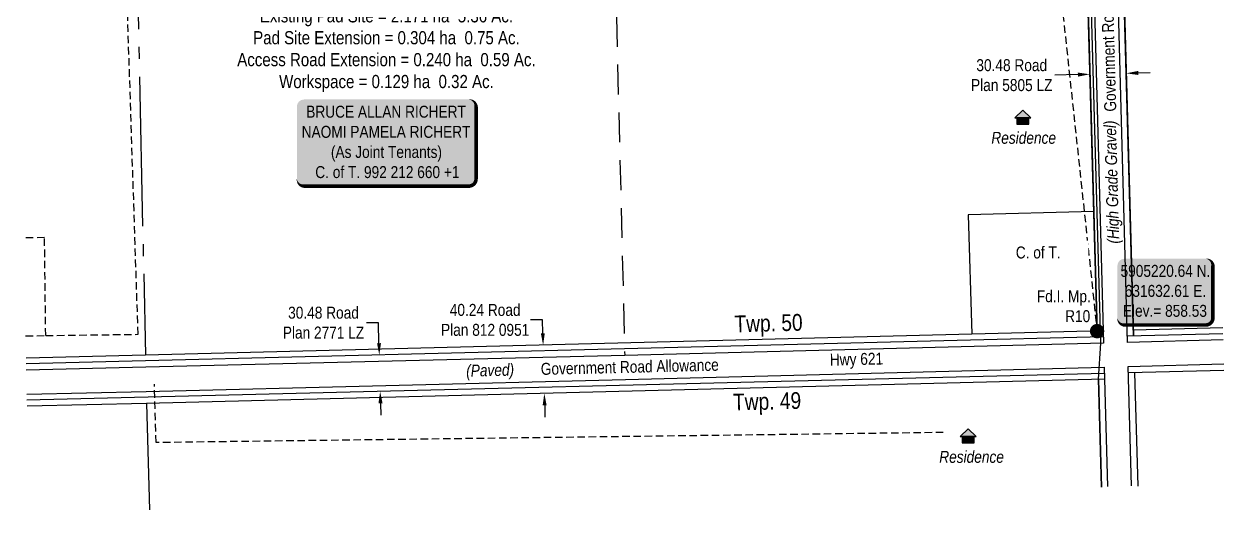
# Model space of a CAD drawing. Extents: x 628807 to 631965, y 5904616 to 5907588.
# Drawn here: x 630735 to 631739, y 5905071 to 5905478 of the extents above; entities that cross this region are included whole.
import ezdxf
from ezdxf.enums import TextEntityAlignment as Align

# ---------------------------------------------------------------- set-up
doc = ezdxf.new("R2010")
doc.units = 0
doc.header["$LTSCALE"] = 5
doc.header["$PDSIZE"] = 0.5
for name, pattern in [('foc-LSD', [8, 5, -3]), ('foc-QUARTERLINE', [33, 25, -3, 2, -3]), ('foc-TIELINE', [1.875, 1.25, -0.625]), ('UG_PIPE', [1.875, 1.25, -0.625])]:
    doc.linetypes.add(name, pattern=pattern)
doc.layers.get('Defpoints').update_dxf_attribs({"color": 9})
for name, color, linetype in [('AS-FENCE', 48, 'foc-FENCE'), ('AS-OWNER', 7, 'Continuous'), ('AS-PIPE-UG', 44, 'UG_PIPE'), ('AS-POWER', 104, 'foc-POWER'), ('AS-RESIDENCE', 14, 'Continuous'), ('AS-TELUS', 224, 'foc-TEL'), ('D-TXT', 6, 'Continuous'), ('DETAIL-T', 7, 'Continuous'), ('L-AREAREQUIRED', 7, 'Continuous'), ('L-MON', 1, 'Continuous'), ('L-ROAD-T', 7, 'Continuous'), ('L-SEC', 7, 'Continuous'), ('L-SECQ', 8, 'foc-QUARTERLINE'), ('L-SECTION-LSD', 7, 'foc-LSD'), ('L-TIE', 7, 'foc-TIELINE'), ('L-TITLEDB', 4, 'Continuous'), ('L-TITLEDB-T', 4, 'Continuous')]:
    doc.layers.add(name, color=color, linetype=linetype)
doc.layers.add('T-TEXT', color=48, linetype='Continuous', lineweight=18)
doc.styles.add('100L', font='ARIALN.TTF', dxfattribs={"height": 11})
doc.styles.add('80', font='ARIALN.TTF', dxfattribs={"height": 10})
doc.styles.add('80CG', font='ARIALN.TTF', dxfattribs={"height": 10})
doc.styles.add('80L', font='ARIALN.TTF', dxfattribs={"height": 10})
doc.styles.add('80LS', font='ARIALNI.TTF', dxfattribs={"height": 10})
doc.styles.add('foc-LtypeFont', font='ARIALN.TTF', dxfattribs={"height": 7.35})
doc.linetypes.add('foc-FENCE', pattern='A,10,-1,["X",foc-LtypeFont,S=0.2,R=0,X=-0.625,Y=-0.75],-1.24', length=12.24)
doc.linetypes.add('foc-FENCE-NOLINE', pattern='A,0,-6,["X",foc-LtypeFont,S=0.2,R=0,X=-0.625,Y=-0.75],-6.24', length=12.24)
doc.linetypes.add('foc-POWER', pattern='A,6,-1,["P",foc-LtypeFont,S=0.2,R=0,X=-0.625,Y=-0.75],-1.24,4', length=12.24)
doc.linetypes.add('foc-POWER-NOLINE', pattern='A,0,-4,["P",foc-LtypeFont,S=0.2,R=0,X=-0.625,Y=-0.75],-8.24', length=12.24)
doc.linetypes.add('foc-TEL', pattern='A,2,-1,["T",foc-LtypeFont,S=0.2,R=0,X=-0.425,Y=-0.75],-1.24,8', length=12.24)
doc.dimstyles.new('Compass 5 000', dxfattribs={"dimscale": 5, "dimtxt": 9, "dimasz": 2, "dimexe": 0.2, "dimexo": 0.0625, "dimgap": 0.5, "dimtad": 0, "dimtih": 1, "dimtoh": 1, "dimzin": 0, "dimdsep": 46, "dimtxsty": '80CG', "dimcen": 0.1, "dimse1": 1, "dimse2": 1, "dimclrd": 256, "dimclrt": 256, "dimaunit": 1, "dimadec": 4, "dimazin": 0, "dimtfac": 0.06, "dimtofl": 0, "dimtmove": 0, "dimatfit": 1, "dimfxl": 0.2, "dimtolj": 1, "dimtzin": 0, "dimlwd": -1, "dimarcsym": 0})

# ---------------------------------------------------------------- blocks, each defined once
blk = doc.blocks.new('fdia')
at = {"color": 255, "const_width": 1}
blk.add_lwpolyline([(-0.5, 0, 1), (0.5, 0, 1)], format="xyb", close=True, dxfattribs=at)
blk = doc.blocks.new('Fdiaa')
blk.add_blockref('fdia', (0, 0))
blk = doc.blocks.new('fdib')
at = {"color": 1, "const_width": 1.6}
blk.add_lwpolyline([(-0.4, 0, 1), (0.4, 0, 1)], format="xyb", close=True, dxfattribs=at)
at = {"color": 1}
blk.add_circle((0, 0), 0.8, dxfattribs=at)
blk = doc.blocks.new('Fdibb')
blk.add_blockref('fdib', (0, 0))
blk = doc.blocks.new('fdicc')
for name in ['Fdibb', 'Fdiaa']:
    blk.add_blockref(name, (0, 0))
blk = doc.blocks.new('FDI')
blk.add_blockref('fdicc', (0, 0))
blk = doc.blocks.new('*D473')
at = {"layer": 'Defpoints', "color": 0, "transparency": 16777216}
for p in [(630986.1, 5905199.5), (630986.8, 5905169.1), (631032.6, 5905170.2)]:
    blk.add_point(p, dxfattribs=at)
at = {"layer": 'L-TITLEDB-T', "transparency": 16777216}
for p, q in [((631031.2, 5905227.7), (631021.2, 5905227.7)), ((631031.6, 5905210.6), (631031.2, 5905227.7)), ((631032.9, 5905160.2), (631033.1, 5905150.2))]:
    blk.add_line(p, q, dxfattribs=at)
for points in [[(631033.3, 5905210.6), (631030, 5905210.5), (631031.9, 5905200.6)], [(631034.6, 5905160.3), (631031.2, 5905160.2), (631032.6, 5905170.2)]]:
    blk.add_solid(points, dxfattribs=at)
at = {"layer": 'L-TITLEDB-T', "transparency": 16777216, "insert": (630985.2, 5905227.7), "char_height": 10, "attachment_point": 5, "style": '80CG'}
blk.add_mtext('\\A1;30.48 Road \\PPlan 2771 LZ', dxfattribs=at)
blk = doc.blocks.new('*D474')
at = {"layer": 'Defpoints', "color": 0, "transparency": 16777216}
for p in [(631082.4, 5905206.7), (631083.5, 5905166.4), (631170, 5905168.6)]:
    blk.add_point(p, dxfattribs=at)
at = {"layer": 'L-TITLEDB-T', "transparency": 16777216}
for p, q in [((631168.5, 5905230), (631158.5, 5905230)), ((631168.7, 5905218.9), (631168.5, 5905230)), ((631170.3, 5905158.6), (631170.5, 5905148.6))]:
    blk.add_line(p, q, dxfattribs=at)
for points in [[(631170.4, 5905218.9), (631167.1, 5905218.8), (631169, 5905208.9)], [(631171.9, 5905158.7), (631168.6, 5905158.6), (631170, 5905168.6)]]:
    blk.add_solid(points, dxfattribs=at)
at = {"layer": 'L-TITLEDB-T', "transparency": 16777216, "insert": (631120.5, 5905230), "char_height": 10, "attachment_point": 5, "style": '80CG'}
blk.add_mtext('\\A1;40.24 Road\\PPlan 812 0951', dxfattribs=at)
blk = doc.blocks.new('*D475')
at = {"layer": 'Defpoints', "color": 0, "transparency": 16777216}
for p in [(631657, 5905436.4), (631627.4, 5905404.8), (631657.9, 5905405.7)]:
    blk.add_point(p, dxfattribs=at)
at = {"layer": 'L-TITLEDB-T', "transparency": 16777216}
for p, q in [((631616.6, 5905435.3), (631597.2, 5905434.8)), ((631667, 5905436.7), (631677, 5905437))]:
    blk.add_line(p, q, dxfattribs=at)
for points in [[(631616.5, 5905437), (631616.6, 5905433.6), (631626.6, 5905435.6)], [(631667, 5905438.4), (631667.1, 5905435), (631657, 5905436.4)]]:
    blk.add_solid(points, dxfattribs=at)
at = {"layer": 'L-TITLEDB-T', "transparency": 16777216, "insert": (631561.2, 5905434.8), "char_height": 10, "attachment_point": 5, "style": '80CG'}
blk.add_mtext('\\A1;30.48 Road \\PPlan 5805 LZ', dxfattribs=at)
blk = doc.blocks.new('label_road_paved')
at = {"layer": 'L-ROAD-T', "style": '80L'}
blk.add_text('Government Road Allowance', height=10, dxfattribs=at).set_placement((0, 0), align=Align.MIDDLE_CENTER)
at = {"layer": 'T-TEXT', "style": '80LS'}
blk.add_text('(Paved)', height=10, dxfattribs=at).set_placement((-116.9, 0), align=Align.MIDDLE_CENTER)
blk = doc.blocks.new('res_occ')
for points in [[(0.1, 0.89), (-1.26, -0.37), (1.46, -0.37)], [(-0.9, -1.43), (1.1, -1.43), (1.1, -0.37), (-0.9, -0.37)]]:
    blk.add_hatch(color=14).paths.add_polyline_path(points)
at = {"color": 14}
for points in [[(0.1, 0.89), (-1.26, -0.37), (1.46, -0.37)], [(-0.9, -1.43), (1.1, -1.43), (1.1, -0.37), (-0.9, -0.37)]]:
    blk.add_lwpolyline(points, close=True, dxfattribs=at)
blk = doc.blocks.new('*U520')
h = blk.add_hatch(color=254)
edge = h.paths.add_edge_path()
edge.add_line((-34, -28.5), (34, -28.5))
edge.add_arc((34, -22.5), 6, 270, 360)
edge.add_line((40, -22.5), (40, 21))
edge.add_arc((34, 21), 6, 0, 90)
edge.add_line((34, 27), (-34, 27))
edge.add_arc((-34, 21), 6, 90, 180)
edge.add_line((-40, 21), (-40, -22.5))
edge.add_arc((-34, -22.5), 6, 180, 270)
at = {"color": 1, "flags": 128}
blk.add_lwpolyline([(-34, -28.5, 3, 3, 0), (34, -28.5, 3, 3, 0.414214), (40, -22.5, 3, 3, 0), (40, 21, 3, 0, 0.414214), (34, 27, 0, 0, 0), (-34, 27, 0, 0, 0.414214), (-40, 21, 0, 0, 0), (-40, -22.5, 0, 3, 0.414214)], format="xyseb", close=True, dxfattribs=at)
blk.add_lwpolyline([(23.5, -12.9, 0, 10, 0), (0, 0, 5, 5, 0)], format="xyseb", dxfattribs=at)
at = {"color": 1, "style": '80'}
blk.add_attdef('ENTER_TEXT_001', (-36, -5), '', height=10, dxfattribs=at)
blk = doc.blocks.new('*U562')
h = blk.add_hatch(color=59)
edge = h.paths.add_edge_path()
edge.add_line((-69, -37), (69, -37))
edge.add_arc((69, -31), 6, 270, 360)
edge.add_line((75, -31), (75, 29.5))
edge.add_arc((69, 29.5), 6, 0, 90)
edge.add_line((69, 35.5), (-69, 35.5))
edge.add_arc((-69, 29.5), 6, 90, 180)
edge.add_line((-75, 29.5), (-75, -31))
edge.add_arc((-69, -31), 6, 180, 270)
at = {"color": 1, "flags": 128}
blk.add_lwpolyline([(-69, -37, 3, 3, 0), (69, -37, 3, 3, 0.414214), (75, -31, 3, 3, 0), (75, 29.5, 3, 0, 0.414214), (69, 35.5, 0, 0, 0), (-69, 35.5, 0, 0, 0.414214), (-75, 29.5, 0, 0, 0), (-75, -31, 0, 3, 0.414214)], format="xyseb", close=True, dxfattribs=at)
blk.add_lwpolyline([(-46.4, -11.7, 0, 7.5, 0), (0, 0, 0, 0, 0)], format="xyseb", dxfattribs=at)
at = {"color": 1, "style": '80'}
blk.add_attdef('ENTER_TEXT_001', (-36, -5), '', height=10, dxfattribs=at)

msp = doc.modelspace()

# ---------------------------------------------------------------- linework, layer by layer
at = {"layer": 'AS-FENCE', "linetype": 'foc-FENCE-NOLINE', "flags": 128}
msp.add_lwpolyline([(631632.609, 5905220.644), (631610.664, 5906002.452)], dxfattribs=at)
at = {"layer": 'AS-PIPE-UG'}
msp.add_line((630735.84, 5905216.594), (630752.711, 5905216.974), dxfattribs=at)
for points in [[(630752.711, 5905216.974), (630830.008, 5905218.002), (630819.861, 5905527.244), (630829.013, 5905546.268)], [(630752.711, 5905216.974), (630751.701, 5905299.01), (630734.529, 5905298.556)], [(631503.927, 5905135.818), (630845.004, 5905127.387), (630843.678, 5905176.366)]]:
    msp.add_lwpolyline(points, dxfattribs=at)
at = {"layer": 'AS-POWER', "linetype": 'foc-POWER-NOLINE', "flags": 128}
msp.add_lwpolyline([(631663.207, 5905216.536), (631637.972, 5906115.553)], dxfattribs=at)
at = {"layer": 'AS-TELUS', "flags": 128}
msp.add_lwpolyline([(631636.27, 5905090.212), (631633.738, 5905180.415), (631635.674, 5905210.658), (631610.3, 5906114.803)], dxfattribs=at)
at = {"layer": 'L-SEC'}
for p, q in [((631626.968, 5905612.659), (631638.068, 5905210.72)), ((631658.175, 5905211.23), (631647.07, 5905613.24)), ((631638.068, 5905210.72), (631237.311, 5905200.374)), ((631738.124, 5905213.475), (631658.175, 5905211.23)), ((631237.311, 5905200.374), (630836.416, 5905190.375)), ((630836.416, 5905190.375), (630736.467, 5905188)), ((631237.807, 5905180.271), (631638.632, 5905190.614)), ((631638.632, 5905190.614), (631641.455, 5905090.675)), ((631658.74, 5905191.113), (631738.686, 5905193.361)), ((631661.56, 5905091.25), (631658.74, 5905191.113)), ((630836.848, 5905170.269), (631237.807, 5905180.271)), ((630736.908, 5905167.895), (630836.848, 5905170.269))]:
    msp.add_line(p, q, dxfattribs=at)
at = {"layer": 'L-SECQ'}
for p, q in [((630817.029, 5906093.286), (630836.159, 5905200.445)), ((630837.118, 5905160.186), (630839.506, 5905070.988))]:
    msp.add_line(p, q, dxfattribs=at)
at = {"layer": 'L-SECTION-LSD'}
msp.add_line((631217.548, 5906003.459), (631237.311, 5905200.374), dxfattribs=at)
at = {"layer": 'L-TIE'}
msp.add_line((631569.982, 5905802.758), (631632.609, 5905220.644), dxfattribs=at)
at = {"layer": 'L-TITLEDB'}
for p, q in [((631607.513, 5906114.727), (631632.609, 5905220.644)), ((631637.972, 5906115.553), (631663.207, 5905216.536)), ((631633.738, 5905180.415), (631636.27, 5905090.212)), ((631664.066, 5905185.902), (631666.729, 5905091.05))]:
    msp.add_line(p, q, dxfattribs=at)
at = {"layer": 'L-TITLEDB', "flags": 128}
for points in [[(631629.801, 5905320.695), (631524.863, 5905318.032), (631527.671, 5905217.983)], [(631637.786, 5905220.775), (630836.2, 5905200.446), (630736.247, 5905198.045)], [(631737.849, 5905223.313), (631663.07, 5905221.417)], [(631637.923, 5905215.898), (630836.303, 5905195.671), (630736.353, 5905193.191)], [(631737.986, 5905218.423), (631658.03, 5905216.405)], [(631638.782, 5905185.274), (630737.018, 5905162.881)], [(631638.915, 5905180.546), (630837.118, 5905160.186), (630737.13, 5905157.791)], [(631738.842, 5905187.759), (631658.89, 5905185.774)]]:
    msp.add_lwpolyline(points, dxfattribs=at)

# ---------------------------------------------------------------- block references
at = {"layer": 'AS-OWNER'}
ref = msp.add_blockref('*U562', (631037.871, 5905379.01), dxfattribs=dict(at, xscale=0.9998815561619957, yscale=0.9998815561619957, zscale=0.9998815561619957))
ref.add_attrib('ENTER_TEXT_001', 'BRUCE ALLAN RICHERT', (630970.744, 5905399.267), dxfattribs={"layer": '0', "color": 1, "height": 9.99882, "style": '80'})
ref.add_attrib('ENTER_TEXT_002', 'NAOMI PAMELA RICHERT', (630966.915, 5905382.425), dxfattribs={"layer": '0', "color": 1, "height": 9.99882, "style": '80'})
ref.add_attrib('ENTER_TEXT_003', '(As Joint Tenants)', (630991.397, 5905365.59), dxfattribs={"layer": '0', "color": 1, "height": 9.99882, "style": '80'})
ref.add_attrib('ENTER_TEXT_004', 'C. of T. 992 212 660 +1', (630978.312, 5905348.748), dxfattribs={"layer": '0', "color": 1, "height": 9.99882, "style": '80'})
at = {"layer": 'AS-RESIDENCE', "xscale": 4.998401599999999, "yscale": 4.998401599999999, "zscale": 4.998401599999999}
for p in [(631569.956, 5905401.04), (631524.229, 5905134.365)]:
    msp.add_blockref('res_occ', p, dxfattribs=at)
at = {"layer": 'AS-RESIDENCE', "xscale": 1.000012424126052, "yscale": 1.000012424126052, "zscale": 1.000012424126052, "rotation": 1.373654649846094}
msp.add_blockref('label_road_paved', (631241.5, 5905190.787), dxfattribs=at)
at = {"layer": 'DETAIL-T', "color": 2}
ref = msp.add_blockref('*U520', (631689.579, 5905254.277), dxfattribs=dict(at, xscale=0.99968032, yscale=0.99968032, zscale=0.99968032))
ref.add_attrib('ENTER_TEXT_001', '5905220.64 N.', (631652.272, 5905266.046), dxfattribs={"layer": '0', "color": 1, "height": 9.9968, "style": '80'})
ref.add_attrib('ENTER_TEXT_002', '631632.61 E.', (631655.794, 5905249.343), dxfattribs={"layer": '0', "color": 1, "height": 9.9968, "style": '80'})
ref.add_attrib('ENTER_TEXT_003', 'Elev.= 858.53', (631654.215, 5905232.641), dxfattribs={"layer": '0', "color": 1, "height": 9.9968, "style": '80'})
at = {"layer": 'L-MON', "xscale": 5.000000000000014, "yscale": 5.000000000000014, "zscale": 5.000000000000014}
msp.add_blockref('FDI', (631632.609, 5905220.644), dxfattribs=at)

# ---------------------------------------------------------------- texts
at = {"layer": 'AS-RESIDENCE', "insert": (631500.102, 5905120.455), "char_height": 10, "attachment_point": 1, "style": '80L', "bg_fill": 3, "box_fill_scale": 1.15, "bg_fill_color": 256, "bg_fill_true_color": 256, "bg_fill_transparency": 0}
msp.add_mtext_dynamic_manual_height_columns('\\pi0.43021;{\\fArial Narrow|b0|i1|c0|p34;Residence}', width=54.14827, gutter_width=50, heights=[0], dxfattribs=at)
at = {"layer": 'D-TXT', "color": 3, "char_height": 14, "attachment_point": 1, "rotation": 1.478772, "style": '80L'}
for s, insert in [('Twp. 50', (631328.951, 5905233.644)), ('Twp. 49', (631327.755, 5905168.22))]:
    msp.add_mtext_dynamic_manual_height_columns(s, width=101.3954, gutter_width=47.5, heights=[0], dxfattribs=dict(at, insert=insert))
at = {"layer": 'L-AREAREQUIRED', "color": 5, "insert": (631037.871, 5905526.695), "char_height": 11, "width": 348.52916, "attachment_point": 2, "style": '100L'}
msp.add_mtext('Existing Well Site = 1.485 ha  3.67 Ac.\\PExisting Access Road = 1.845 ha  4.56 Ac.\\PExisting Pad Site = 2.171 ha  5.36 Ac.\\PPad Site Extension = 0.304 ha  0.75 Ac.\\PAccess Road Extension = 0.240 ha  0.59 Ac.\\PWorkspace = 0.129 ha  0.32 Ac.', dxfattribs=at)
at = {"layer": 'L-MON', "insert": (631581.104, 5905254.865), "char_height": 9.99882, "attachment_point": 1, "style": '80L'}
msp.add_mtext_dynamic_manual_height_columns('\\pi1.0758;Fd.I. Mp.\\P\\pi24.777;R10', width=44.33812, gutter_width=49.99, heights=[0], dxfattribs=at)
at = {"layer": 'L-ROAD-T', "style": '80L'}
msp.add_text('Government Road Allowance', height=9.9968, rotation=91.581942, dxfattribs=at).set_placement((631641.679, 5905478.773), align=Align.MIDDLE_CENTER)
at = {"layer": 'L-TITLEDB-T', "insert": (631408.84, 5905201.669), "char_height": 10.0001, "attachment_point": 1, "rotation": 1.430663, "style": '80L'}
msp.add_mtext_dynamic_manual_height_columns('Hwy 621', width=119.68617, gutter_width=50, heights=[0], dxfattribs=at)
at = {"layer": 'T-TEXT', "style": '80LS'}
msp.add_text('(High Grade Gravel)', height=9.9968, rotation=91.581942, dxfattribs=at).set_placement((631644.82, 5905345.374), align=Align.MIDDLE_CENTER)

# ---------------------------------------------------------------- dimensions: what is measured, and where the dimension line sits
at = {"layer": 'L-TITLEDB-T', "color": 2}
for base, p1, p2, angle, text, picture, middle in [((631657.034, 5905436.432), (631627.439, 5905404.829), (631657.897, 5905405.684), 1.607827, '30.48 Road \\PPlan 5805 LZ', '*D475', (631561.203, 5905434.753)), ((631170.011, 5905168.639), (631082.45, 5905206.691), (631083.472, 5905166.442), 271.454582, '40.24 Road\\PPlan 812 0951', '*D474', (631120.506, 5905230.028)), ((631032.636, 5905170.222), (630986.077, 5905199.45), (630986.831, 5905169.085), 271.422523, '30.48 Road \\PPlan 2771 LZ', '*D473', (630985.21, 5905227.713))]:
    dim = msp.add_linear_dim(base=base, p1=p1, p2=p2, angle=angle, text=text, dimstyle='Compass 5 000', dxfattribs=at)
    dim.commit()
    dim.dimension.update_dxf_attribs({"geometry": picture, "text_midpoint": middle, "dimtype": 161})

# ---------------------------------------------------------------- next in the draw order: texts
at = {"layer": 'AS-RESIDENCE', "insert": (631543.711, 5905387.416), "char_height": 10, "attachment_point": 1, "style": '80L', "bg_fill": 3, "box_fill_scale": 1.15, "bg_fill_color": 256, "bg_fill_true_color": 256, "bg_fill_transparency": 0}
msp.add_mtext_dynamic_manual_height_columns('\\pi0.43021;{\\fArial Narrow|b0|i1|c0|p34;Residence}', width=54.14827, gutter_width=50, heights=[0], dxfattribs=at)
at = {"layer": 'L-TITLEDB-T', "insert": (631544.956, 5905291.486), "char_height": 9.9968, "attachment_point": 1, "style": '80L', "bg_fill": 2}
msp.add_mtext_dynamic_manual_height_columns('\\pi19.639;C. of T.', width=75.30353, gutter_width=50, heights=[0], dxfattribs=at)

doc.saveas('drawing.dxf')
